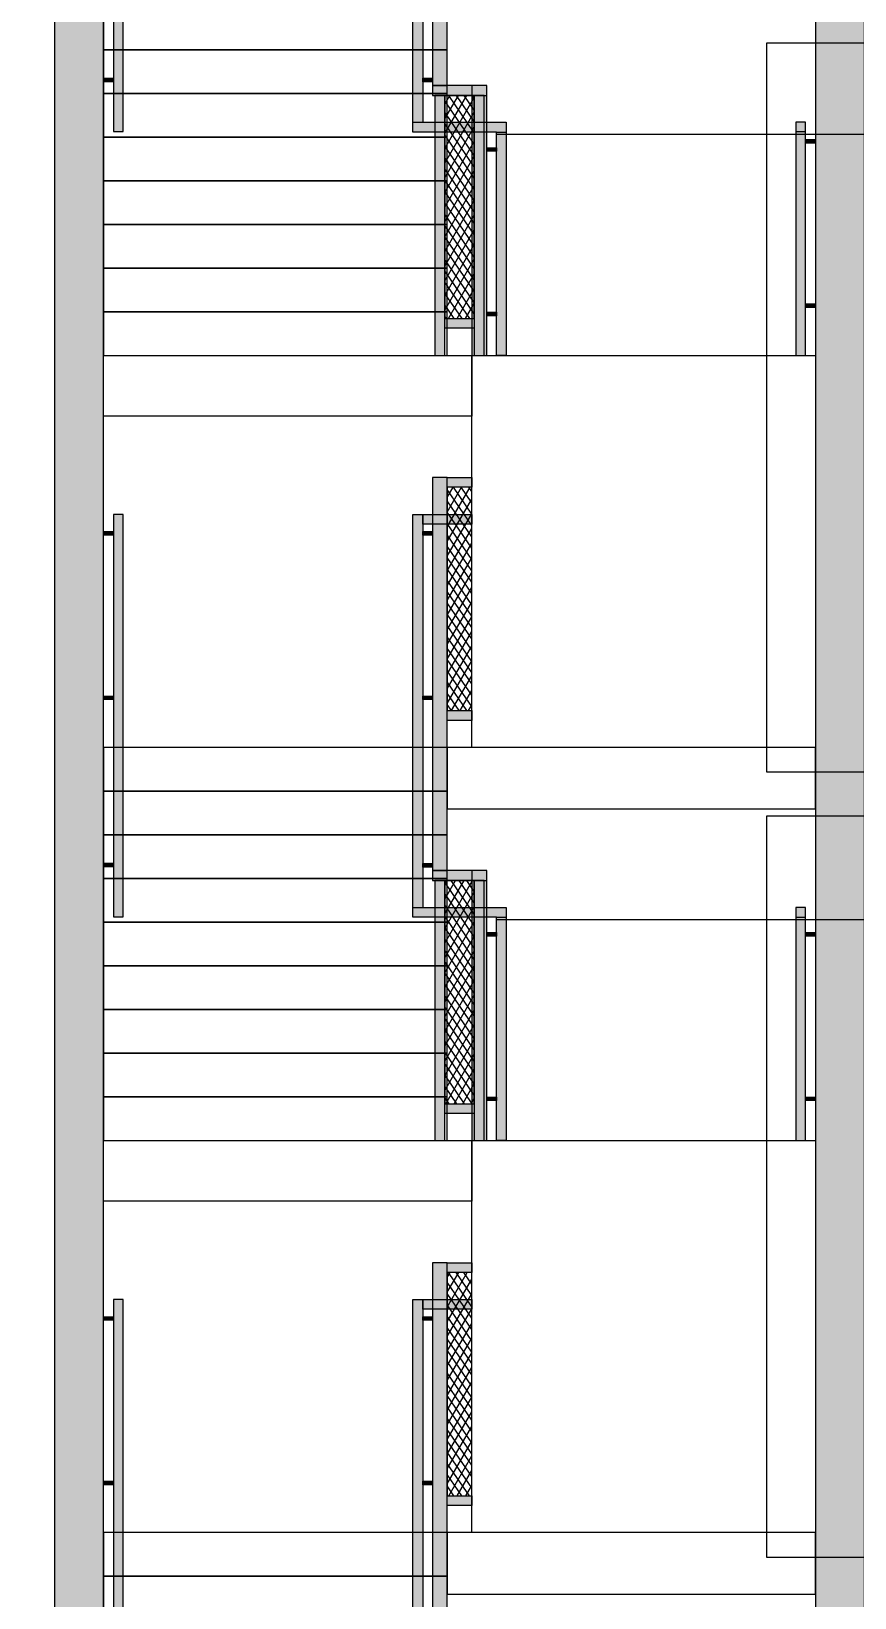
# Model space of a CAD drawing. Header units: millimetres. Extents: x 475206255 to 476720147, y 4620882299 to 4621447368.
# Drawn here: x 475508718 to 475512072, y 4621049429 to 4621055813 of the extents above; entities that cross this region are included whole.
import ezdxf

# ---------------------------------------------------------------- set-up
doc = ezdxf.new("R2010")
doc.units = ezdxf.units.MM
doc.header["$MEASUREMENT"] = 0
doc.layers.add('Dimensioning - General', color=7, linetype='Continuous')
doc.layers.add('zoma', color=7, linetype='Continuous')
for name, color, linetype, lineweight in [('Dimensioning - General_Pen_No__142', 142, 'Continuous', 0), ('New_0_Pen_No__42_Pen_No__250_Pen_No__250', 7, 'Continuous', 0), ('New_2D Drafting - General_Pen_No__1', 1, 'Continuous', 0), ('New_2D Drafting - General_Pen_No__250_Pen_No__154', 154, 'Continuous', 0), ('New_2D Drafting - General_Pen_No__250_Pen_No__7', 7, 'Continuous', 0), ('New_2D Drafting - General_Pen_No__4', 7, 'Continuous', 0), ('New_gegmebi_Pen_No__7_Pen_No__4', 7, 'Continuous', 0), ('zoma_Pen_No__142', 142, 'Continuous', 0)]:
    doc.layers.add(name, color=color, linetype=linetype, lineweight=lineweight)
doc.layers.add('New_gegmebi_Pen_No__7_Pen_No__252', color=7, linetype='Continuous', lineweight=0, true_color=0x666666)
doc.styles.add('GENERATED_STYLE_2', font='arial.ttf')
doc.dimstyles.new('GENERATED_STYLE__1', dxfattribs={"dimtxt": 100, "dimasz": 68.640772, "dimexe": 0.18, "dimexo": 0.0625, "dimgap": 0, "dimtad": 1, "dimlfac": 0.001, "dimzin": 0, "dimdsep": 46, "dimtxsty": 'GENERATED_STYLE_2', "dimblk": 'ARROWHEAD_2', "dimblk1": 'ARROWHEAD_2', "dimblk2": 'ARROWHEAD_2', "dimcen": 0.09, "dimse1": 1, "dimse2": 1, "dimclrd": 142, "dimclre": 142, "dimclrt": 142, "dimadec": 0, "dimazin": 0, "dimtfac": 1, "dimtdec": 4, "dimtmove": 0, "dimatfit": 3, "dimfxl": 1, "dimtolj": 1, "dimtzin": 0, "dimarcsym": 0})
doc.dimstyles.new('GENERATED_STYLE__3', dxfattribs={"dimtxt": 200, "dimasz": 64.421331, "dimexe": 0.18, "dimexo": 3, "dimgap": 0, "dimtad": 1, "dimtih": 1, "dimtoh": 1, "dimlfac": 0.001, "dimzin": 0, "dimdsep": 46, "dimtxsty": 'GENERATED_STYLE_2', "dimblk": 'ARROWHEAD_2', "dimblk1": 'ARROWHEAD_2', "dimblk2": 'ARROWHEAD_2', "dimcen": 0.09, "dimclrd": 142, "dimclre": 142, "dimclrt": 142, "dimadec": 0, "dimazin": 0, "dimtfac": 1, "dimtdec": 4, "dimtmove": 0, "dimatfit": 3, "dimfxl": 1, "dimtolj": 1, "dimtzin": 0, "dimarcsym": 0})
pattern_1 = [(60, (475826095.757, 4621095193.19), (-25.980762, 15), []), (124.306619, (475826095.757, 4621095193.19), (23.8156986, 11.25), [])]

# ---------------------------------------------------------------- blocks, each defined once
blk = doc.blocks.new('*D24', base_point=(475826095.8, 4621095193.2))
at = {"layer": 'Dimensioning - General_Pen_No__142', "color": 142, "linetype": 'Continuous', "lineweight": 0, "transparency": 16777216}
for p, q in [((475518381.5, 4621049721.3), (475518471.8, 4621049669.2)), ((475518426.7, 4621046494.2), (475518426.7, 4621049695.2)), ((475518381.5, 4621046520.3), (475518471.8, 4621046468.2)), ((475518426.7, 4621046450.1), (475518426.7, 4621046494.2))]:
    blk.add_line(p, q, dxfattribs=at)
at = {"layer": 'Dimensioning - General_Pen_No__142', "color": 142, "lineweight": 0, "transparency": 16777216, "insert": (475518406.7, 4621047961.3), "char_height": 100, "attachment_point": 7, "rotation": 90, "style": 'GENERATED_STYLE_2'}
blk.add_mtext('\\A1;{\\pql;\\fArial|b0|i0|c204|p0;\\W1.000000;3.20}', dxfattribs=at)
blk = doc.blocks.new('ARROWHEAD_2')
at = {"color": 0, "linetype": 'Continuous', "lineweight": 0}
for p, q in [((0, 0), (-1, 0)), ((-0.378, -0.655), (0.378, 0.655))]:
    blk.add_line(p, q, dxfattribs=at)
blk = doc.blocks.new('*D25', base_point=(475826095.8, 4621095193.2))
at = {"layer": 'Dimensioning - General_Pen_No__142', "color": 142, "linetype": 'Continuous', "lineweight": 0, "transparency": 16777216}
for p, q in [((475518381.5, 4621056120.6), (475518471.8, 4621056068.4)), ((475518426.7, 4621049695.2), (475518426.7, 4621056094.5)), ((475518381.5, 4621049721.3), (475518471.8, 4621049669.2))]:
    blk.add_line(p, q, dxfattribs=at)
at = {"layer": 'Dimensioning - General_Pen_No__142', "color": 142, "lineweight": 0, "transparency": 16777216, "insert": (475518406.7, 4621052761.4), "char_height": 100, "attachment_point": 7, "rotation": 90, "style": 'GENERATED_STYLE_2'}
blk.add_mtext('\\A1;{\\pql;\\fArial|b0|i0|c204|p0;\\W1.000000;6.40}', dxfattribs=at)
blk = doc.blocks.new('*D1598', base_point=(475826095.8, 4621095193.2))
at = {"layer": 'zoma_Pen_No__142', "color": 142, "linetype": 'Continuous', "lineweight": 0, "transparency": 16777216}
for p, q in [((475505236.3, 4621038370.2), (475505187.3, 4621038285.5)), ((475505211.8, 4621038264.3), (475505211.8, 4621038391.4)), ((475511736.3, 4621038370.2), (475511687.3, 4621038285.5)), ((475511711.8, 4621038264.3), (475511711.8, 4621038391.4)), ((475505211.8, 4621038327.9), (475511711.8, 4621038327.9))]:
    blk.add_line(p, q, dxfattribs=at)
at = {"layer": 'zoma_Pen_No__142', "color": 142, "lineweight": 0, "transparency": 16777216, "char_height": 200, "attachment_point": 7, "style": 'GENERATED_STYLE_2'}
for s, insert in [('\\A1;{\\pql;\\fArial|b0|i0|c204|p0;\\W1.000000;6.50}', (475508194.9, 4621038367.9)), ('\\A1;{\\pql;\\fArial|b0|i0|c204|p0;\\W1.000000;0.40}', (475511153.5, 4621038367.9))]:
    blk.add_mtext(s, dxfattribs=dict(at, insert=insert))
blk = doc.blocks.new('*D1599', base_point=(475826095.8, 4621095193.2))
at = {"layer": 'zoma_Pen_No__142', "color": 142, "linetype": 'Continuous', "lineweight": 0, "transparency": 16777216}
for p, q in [((475511736.3, 4621038370.2), (475511687.3, 4621038285.5)), ((475511711.8, 4621038264.3), (475511711.8, 4621038391.4)), ((475512136.3, 4621038370.2), (475512087.3, 4621038285.5)), ((475512111.8, 4621038264.3), (475512111.8, 4621038391.4)), ((475511711.8, 4621038327.9), (475512111.8, 4621038327.9))]:
    blk.add_line(p, q, dxfattribs=at)

msp = doc.modelspace()

# ---------------------------------------------------------------- hatches: boundary and pattern name
at = {"layer": 'New_2D Drafting - General_Pen_No__1', "linetype": 'Continuous', "lineweight": 0}
for points in [[(475510412.213, 4621055592.21), (475510412.213, 4621057194.21), (475510352.213, 4621057194.21), (475510352.213, 4621055592.211)], [(475509052.213, 4621055404.51), (475509092.213, 4621055404.51), (475509092.213, 4621057044.21), (475509052.213, 4621057044.21)], [(475510652.377, 4621055442.51), (475510652.377, 4621055404.51), (475510652.377, 4621054492.21), (475510612.713, 4621054492.21), (475510612.713, 4621055402.51), (475510272.213, 4621055402.51), (475510272.213, 4621057044.21), (475510312.213, 4621057044.21), (475510312.213, 4621055442.51)], [(475509012.213, 4621055622.334), (475509052.213, 4621055622.334), (475509052.213, 4621055607.72), (475509012.213, 4621055607.72)], [(475510312.213, 4621055622.334), (475510352.213, 4621055622.334), (475510352.213, 4621055607.72), (475510312.213, 4621055607.72)], [(475510572.713, 4621055552.223), (475510572.713, 4621055592.211), (475510352.213, 4621055592.211), (475510352.213, 4621055552.229)], [(475510572.713, 4621054492.21), (475510572.713, 4621055592.211), (475510512.713, 4621055592.211), (475510512.713, 4621054492.211)], [(475510361.713, 4621054492.211), (475510402.194, 4621054492.211), (475510402.194, 4621055552.225), (475510361.713, 4621055552.225)], [(475510522.213, 4621054492.211), (475510562.693, 4621054492.211), (475510562.693, 4621055552.225), (475510522.213, 4621055552.225)], [(475511832.213, 4621054492.211), (475511872.213, 4621054492.211), (475511872.213, 4621055442.211), (475511832.213, 4621055442.211)], [(475510572.713, 4621055338.667), (475510612.713, 4621055338.667), (475510612.713, 4621055324.054), (475510572.713, 4621055324.054)], [(475511872.213, 4621055372.182), (475511912.213, 4621055372.182), (475511912.213, 4621055357.568), (475511872.213, 4621055357.568)], [(475511872.213, 4621054701.917), (475511912.213, 4621054701.917), (475511912.213, 4621054687.304), (475511872.213, 4621054687.304)], [(475510402.202, 4621054642.211), (475510522.206, 4621054642.211), (475510522.206, 4621054602.598), (475510402.202, 4621054602.598)], [(475510572.713, 4621054668.403), (475510612.713, 4621054668.403), (475510612.713, 4621054653.789), (475510572.713, 4621054653.789)], [(475510412.213, 4621052392.239), (475510412.213, 4621053994.24), (475510352.213, 4621053994.24), (475510352.213, 4621052392.24)], [(475510412.213, 4621053994.24), (475510512.213, 4621053994.24), (475510512.213, 4621053954.627), (475510412.213, 4621053954.627)], [(475509052.213, 4621052204.51), (475509092.213, 4621052204.51), (475509092.213, 4621053844.21), (475509052.213, 4621053844.21)], [(475510652.377, 4621052242.54), (475510652.377, 4621052204.54), (475510652.377, 4621051292.239), (475510612.713, 4621051292.239), (475510612.713, 4621052202.54), (475510272.213, 4621052202.54), (475510272.213, 4621053844.24), (475510312.213, 4621053844.24), (475510312.213, 4621052242.54)], [(475510312.213, 4621053844.24), (475510512.206, 4621053844.24), (475510512.206, 4621053804.627), (475510312.213, 4621053804.627)], [(475509012.213, 4621053774.18), (475509052.213, 4621053774.18), (475509052.213, 4621053759.567), (475509012.213, 4621053759.567)], [(475510312.213, 4621053774.211), (475510352.213, 4621053774.211), (475510352.213, 4621053759.597), (475510312.213, 4621053759.597)], [(475509012.213, 4621053103.916), (475509052.213, 4621053103.916), (475509052.213, 4621053089.302), (475509012.213, 4621053089.302)], [(475510312.213, 4621053103.946), (475510352.213, 4621053103.946), (475510352.213, 4621053089.333), (475510312.213, 4621053089.333)], [(475510412.213, 4621053044.24), (475510512.213, 4621053044.24), (475510512.213, 4621053004.627), (475510412.213, 4621053004.627)], [(475509012.213, 4621052422.334), (475509052.213, 4621052422.334), (475509052.213, 4621052407.72), (475509012.213, 4621052407.72)], [(475510312.213, 4621052421.364), (475510352.213, 4621052421.364), (475510352.213, 4621052406.751), (475510312.213, 4621052406.751)], [(475510572.713, 4621052352.252), (475510572.713, 4621052392.24), (475510352.213, 4621052392.24), (475510352.213, 4621052352.258)], [(475510572.713, 4621051292.239), (475510572.713, 4621052392.24), (475510512.713, 4621052392.24), (475510512.713, 4621051292.241)], [(475510361.713, 4621051292.24), (475510402.194, 4621051292.24), (475510402.194, 4621052352.254), (475510361.713, 4621052352.254)], [(475510522.213, 4621051292.24), (475510562.693, 4621051292.24), (475510562.693, 4621052352.254), (475510522.213, 4621052352.254)], [(475511832.213, 4621051292.211), (475511872.213, 4621051292.211), (475511872.213, 4621052242.211), (475511832.213, 4621052242.211)], [(475510572.713, 4621052139.666), (475510612.713, 4621052139.666), (475510612.713, 4621052125.052), (475510572.713, 4621052125.052)], [(475511872.213, 4621052139.637), (475511912.213, 4621052139.637), (475511912.213, 4621052125.023), (475511872.213, 4621052125.023)], [(475510402.202, 4621051442.24), (475510522.206, 4621051442.24), (475510522.206, 4621051402.627), (475510402.202, 4621051402.627)], [(475510572.713, 4621051469.401), (475510612.713, 4621051469.401), (475510612.713, 4621051454.788), (475510572.713, 4621051454.788)], [(475511872.213, 4621051469.372), (475511912.213, 4621051469.372), (475511912.213, 4621051454.759), (475511872.213, 4621051454.759)], [(475510412.213, 4621049192.239), (475510412.213, 4621050794.24), (475510352.213, 4621050794.24), (475510352.213, 4621049192.24)], [(475510412.213, 4621050794.24), (475510512.213, 4621050794.24), (475510512.213, 4621050754.627), (475510412.213, 4621050754.627)], [(475509052.213, 4621049004.51), (475509092.213, 4621049004.51), (475509092.213, 4621050644.21), (475509052.213, 4621050644.21)], [(475510652.377, 4621049042.54), (475510652.377, 4621049004.54), (475510652.377, 4621048092.239), (475510612.713, 4621048092.239), (475510612.713, 4621049002.54), (475510272.213, 4621049002.54), (475510272.213, 4621050644.24), (475510312.213, 4621050644.24), (475510312.213, 4621049042.54)], [(475510312.213, 4621050644.24), (475510512.206, 4621050644.24), (475510512.206, 4621050604.627), (475510312.213, 4621050604.627)], [(475509012.213, 4621050574.18), (475509052.213, 4621050574.18), (475509052.213, 4621050559.567), (475509012.213, 4621050559.567)], [(475510312.213, 4621050574.211), (475510352.213, 4621050574.211), (475510352.213, 4621050559.597), (475510312.213, 4621050559.597)], [(475509012.213, 4621049903.916), (475509052.213, 4621049903.916), (475509052.213, 4621049889.302), (475509012.213, 4621049889.302)], [(475510312.213, 4621049903.946), (475510352.213, 4621049903.946), (475510352.213, 4621049889.333), (475510312.213, 4621049889.333)], [(475510412.213, 4621049844.24), (475510512.213, 4621049844.24), (475510512.213, 4621049804.627), (475510412.213, 4621049804.627)]]:
    msp.add_hatch(color=1, dxfattribs=at).paths.add_polyline_path(points)
h = msp.add_hatch(dxfattribs=at)
h.set_pattern_fill('BATT_INSULATION', color=1, style=0, pattern_type=2)
h.set_pattern_definition(pattern_1)
h.paths.add_polyline_path([(475510522.213, 4621054642.211), (475510522.213, 4621055552.227), (475510402.194, 4621055552.225), (475510402.212, 4621054642.211)])
h = msp.add_hatch(dxfattribs=at)
h.set_pattern_fill('BATT_INSULATION', color=1, style=0, pattern_type=2)
h.set_pattern_definition(pattern_1)
h.paths.add_polyline_path([(475510512.213, 4621053044.24), (475510512.213, 4621053954.629), (475510412.213, 4621053954.627), (475510412.225, 4621053044.24)])
h = msp.add_hatch(dxfattribs=at)
h.set_pattern_fill('BATT_INSULATION', color=1, style=0, pattern_type=2)
h.set_pattern_definition(pattern_1)
h.paths.add_polyline_path([(475510522.213, 4621051442.24), (475510522.213, 4621052352.256), (475510402.194, 4621052352.254), (475510402.212, 4621051442.24)])
h = msp.add_hatch(dxfattribs=at)
h.set_pattern_fill('BATT_INSULATION', color=1, style=0, pattern_type=2)
h.set_pattern_definition(pattern_1)
h.paths.add_polyline_path([(475510512.213, 4621049844.24), (475510512.213, 4621050754.629), (475510412.213, 4621050754.627), (475510412.225, 4621049844.24)])
at = {"layer": 'New_2D Drafting - General_Pen_No__250_Pen_No__154', "linetype": 'Continuous', "lineweight": 0}
msp.add_hatch(color=154, dxfattribs=at).paths.add_polyline_path([(475509012.213, 4621043244.07), (475509012.213, 4621060143.447), (475508812.213, 4621060143.447), (475508812.213, 4621059963.48), (475508812.213, 4621043244.07)])
at = {"layer": 'New_2D Drafting - General_Pen_No__250_Pen_No__7', "linetype": 'Continuous', "lineweight": 0}
msp.add_hatch(color=7, dxfattribs=at).paths.add_polyline_path([(475511912.213, 4621043844.07), (475512112.213, 4621043844.07), (475512112.213, 4621058964.188), (475511912.213, 4621058964.188)])

# ---------------------------------------------------------------- linework, layer by layer
at = {"layer": 'New_0_Pen_No__42_Pen_No__250_Pen_No__250', "color": 7, "linetype": 'Continuous', "lineweight": 0}
for p, q in [((475510272.213, 4621055442.51), (475510312.213, 4621055442.51)), ((475510612.713, 4621055402.51), (475510652.713, 4621055402.51)), ((475511832.213, 4621055404.21), (475511872.213, 4621055404.21)), ((475510272.213, 4621052242.54), (475510312.213, 4621052242.54)), ((475510612.713, 4621052202.54), (475510652.713, 4621052202.54)), ((475511832.213, 4621052203.24), (475511872.213, 4621052203.24))]:
    msp.add_line(p, q, dxfattribs=at)
at = {"layer": 'New_2D Drafting - General_Pen_No__250_Pen_No__7', "color": 7, "linetype": 'Continuous', "lineweight": 0, "flags": 128}
for points in [[(475509012.213, 4621043244.07), (475509012.213, 4621060143.447), (475508812.213, 4621060143.447), (475508812.213, 4621059963.48), (475508812.213, 4621043244.07)], [(475511912.213, 4621043844.07), (475512112.213, 4621043844.07), (475512112.213, 4621058964.188), (475511912.213, 4621058964.188)]]:
    msp.add_lwpolyline(points, close=True, dxfattribs=at)
at = {"layer": 'New_2D Drafting - General_Pen_No__4', "color": 7, "linetype": 'Continuous', "lineweight": 0, "flags": 128}
for points in [[(475510412.213, 4621055592.21), (475510412.213, 4621057194.21), (475510352.213, 4621057194.21), (475510352.213, 4621055592.211)], [(475509052.213, 4621055404.51), (475509092.213, 4621055404.51), (475509092.213, 4621057044.21), (475509052.213, 4621057044.21)], [(475510652.377, 4621055442.51), (475510652.377, 4621055404.51), (475510652.377, 4621054492.21), (475510612.713, 4621054492.21), (475510612.713, 4621055402.51), (475510272.213, 4621055402.51), (475510272.213, 4621057044.21), (475510312.213, 4621057044.21), (475510312.213, 4621055442.51)], [(475509012.213, 4621055622.334), (475509052.213, 4621055622.334), (475509052.213, 4621055607.72), (475509012.213, 4621055607.72)], [(475510312.213, 4621055622.334), (475510352.213, 4621055622.334), (475510352.213, 4621055607.72), (475510312.213, 4621055607.72)], [(475510572.713, 4621055552.223), (475510572.713, 4621055592.211), (475510352.213, 4621055592.211), (475510352.213, 4621055552.229)], [(475510572.713, 4621054492.21), (475510572.713, 4621055592.211), (475510512.713, 4621055592.211), (475510512.713, 4621054492.211)], [(475510361.713, 4621054492.211), (475510402.194, 4621054492.211), (475510402.194, 4621055552.225), (475510361.713, 4621055552.225)], [(475510522.213, 4621054642.211), (475510522.213, 4621055552.227), (475510402.194, 4621055552.225), (475510402.212, 4621054642.211)], [(475510522.213, 4621054492.211), (475510562.693, 4621054492.211), (475510562.693, 4621055552.225), (475510522.213, 4621055552.225)], [(475511832.213, 4621054492.211), (475511872.213, 4621054492.211), (475511872.213, 4621055442.211), (475511832.213, 4621055442.211)], [(475510572.713, 4621055338.667), (475510612.713, 4621055338.667), (475510612.713, 4621055324.054), (475510572.713, 4621055324.054)], [(475511872.213, 4621055372.182), (475511912.213, 4621055372.182), (475511912.213, 4621055357.568), (475511872.213, 4621055357.568)], [(475511872.213, 4621054701.917), (475511912.213, 4621054701.917), (475511912.213, 4621054687.304), (475511872.213, 4621054687.304)], [(475510402.202, 4621054642.211), (475510522.206, 4621054642.211), (475510522.206, 4621054602.598), (475510402.202, 4621054602.598)], [(475510572.713, 4621054668.403), (475510612.713, 4621054668.403), (475510612.713, 4621054653.789), (475510572.713, 4621054653.789)], [(475510412.213, 4621052392.239), (475510412.213, 4621053994.24), (475510352.213, 4621053994.24), (475510352.213, 4621052392.24)], [(475510412.213, 4621053994.24), (475510512.213, 4621053994.24), (475510512.213, 4621053954.627), (475510412.213, 4621053954.627)], [(475510512.213, 4621053044.24), (475510512.213, 4621053954.629), (475510412.213, 4621053954.627), (475510412.225, 4621053044.24)], [(475509052.213, 4621052204.51), (475509092.213, 4621052204.51), (475509092.213, 4621053844.21), (475509052.213, 4621053844.21)], [(475510652.377, 4621052242.54), (475510652.377, 4621052204.54), (475510652.377, 4621051292.239), (475510612.713, 4621051292.239), (475510612.713, 4621052202.54), (475510272.213, 4621052202.54), (475510272.213, 4621053844.24), (475510312.213, 4621053844.24), (475510312.213, 4621052242.54)], [(475510312.213, 4621053844.24), (475510512.206, 4621053844.24), (475510512.206, 4621053804.627), (475510312.213, 4621053804.627)], [(475509012.213, 4621053774.18), (475509052.213, 4621053774.18), (475509052.213, 4621053759.567), (475509012.213, 4621053759.567)], [(475510312.213, 4621053774.211), (475510352.213, 4621053774.211), (475510352.213, 4621053759.597), (475510312.213, 4621053759.597)], [(475509012.213, 4621053103.916), (475509052.213, 4621053103.916), (475509052.213, 4621053089.302), (475509012.213, 4621053089.302)], [(475510312.213, 4621053103.946), (475510352.213, 4621053103.946), (475510352.213, 4621053089.333), (475510312.213, 4621053089.333)], [(475510412.213, 4621053044.24), (475510512.213, 4621053044.24), (475510512.213, 4621053004.627), (475510412.213, 4621053004.627)], [(475509012.213, 4621052422.334), (475509052.213, 4621052422.334), (475509052.213, 4621052407.72), (475509012.213, 4621052407.72)], [(475510312.213, 4621052421.364), (475510352.213, 4621052421.364), (475510352.213, 4621052406.751), (475510312.213, 4621052406.751)], [(475510572.713, 4621052352.252), (475510572.713, 4621052392.24), (475510352.213, 4621052392.24), (475510352.213, 4621052352.258)], [(475510572.713, 4621051292.239), (475510572.713, 4621052392.24), (475510512.713, 4621052392.24), (475510512.713, 4621051292.241)], [(475510361.713, 4621051292.24), (475510402.194, 4621051292.24), (475510402.194, 4621052352.254), (475510361.713, 4621052352.254)], [(475510522.213, 4621051442.24), (475510522.213, 4621052352.256), (475510402.194, 4621052352.254), (475510402.212, 4621051442.24)], [(475510522.213, 4621051292.24), (475510562.693, 4621051292.24), (475510562.693, 4621052352.254), (475510522.213, 4621052352.254)], [(475511832.213, 4621051292.211), (475511872.213, 4621051292.211), (475511872.213, 4621052242.211), (475511832.213, 4621052242.211)], [(475510572.713, 4621052139.666), (475510612.713, 4621052139.666), (475510612.713, 4621052125.052), (475510572.713, 4621052125.052)], [(475511872.213, 4621052139.637), (475511912.213, 4621052139.637), (475511912.213, 4621052125.023), (475511872.213, 4621052125.023)], [(475510402.202, 4621051442.24), (475510522.206, 4621051442.24), (475510522.206, 4621051402.627), (475510402.202, 4621051402.627)], [(475510572.713, 4621051469.401), (475510612.713, 4621051469.401), (475510612.713, 4621051454.788), (475510572.713, 4621051454.788)], [(475511872.213, 4621051469.372), (475511912.213, 4621051469.372), (475511912.213, 4621051454.759), (475511872.213, 4621051454.759)], [(475510412.213, 4621049192.239), (475510412.213, 4621050794.24), (475510352.213, 4621050794.24), (475510352.213, 4621049192.24)], [(475510412.213, 4621050794.24), (475510512.213, 4621050794.24), (475510512.213, 4621050754.627), (475510412.213, 4621050754.627)], [(475510512.213, 4621049844.24), (475510512.213, 4621050754.629), (475510412.213, 4621050754.627), (475510412.225, 4621049844.24)], [(475509052.213, 4621049004.51), (475509092.213, 4621049004.51), (475509092.213, 4621050644.21), (475509052.213, 4621050644.21)], [(475510652.377, 4621049042.54), (475510652.377, 4621049004.54), (475510652.377, 4621048092.239), (475510612.713, 4621048092.239), (475510612.713, 4621049002.54), (475510272.213, 4621049002.54), (475510272.213, 4621050644.24), (475510312.213, 4621050644.24), (475510312.213, 4621049042.54)], [(475510312.213, 4621050644.24), (475510512.206, 4621050644.24), (475510512.206, 4621050604.627), (475510312.213, 4621050604.627)], [(475509012.213, 4621050574.18), (475509052.213, 4621050574.18), (475509052.213, 4621050559.567), (475509012.213, 4621050559.567)], [(475510312.213, 4621050574.211), (475510352.213, 4621050574.211), (475510352.213, 4621050559.597), (475510312.213, 4621050559.597)], [(475509012.213, 4621049903.916), (475509052.213, 4621049903.916), (475509052.213, 4621049889.302), (475509012.213, 4621049889.302)], [(475510312.213, 4621049903.946), (475510352.213, 4621049903.946), (475510352.213, 4621049889.333), (475510312.213, 4621049889.333)], [(475510412.213, 4621049844.24), (475510512.213, 4621049844.24), (475510512.213, 4621049804.627), (475510412.213, 4621049804.627)]]:
    msp.add_lwpolyline(points, close=True, dxfattribs=at)
at = {"layer": 'New_gegmebi_Pen_No__7_Pen_No__252', "color": 251, "linetype": 'Continuous', "lineweight": 0, "true_color": 0x666666}
for p, q in [((475510612.714, 4621055393.466), (475518712.213, 4621055394.724)), ((475510612.714, 4621052193.466), (475515312.02, 4621052194.196))]:
    msp.add_line(p, q, dxfattribs=at)
at = {"layer": 'New_gegmebi_Pen_No__7_Pen_No__4', "color": 7, "linetype": 'Continuous', "lineweight": 0}
for points in [[(475510412.213, 4621055916.21), (475509012.213, 4621055916.21), (475509012.213, 4621055738.21), (475510412.213, 4621055738.21)], [(475510412.213, 4621055738.21), (475509012.213, 4621055738.21), (475509012.213, 4621055560.21), (475510412.213, 4621055560.21)], [(475511712.213, 4621052794.55), (475512112.213, 4621052794.55), (475512112.213, 4621055764.188), (475511712.213, 4621055764.188)], [(475510412.213, 4621055560.21), (475509012.213, 4621055560.21), (475509012.213, 4621055382.211), (475510412.213, 4621055382.211)], [(475510412.213, 4621055382.211), (475509012.213, 4621055382.211), (475509012.213, 4621055204.211), (475510412.213, 4621055204.211)], [(475510412.213, 4621055204.211), (475509012.213, 4621055204.211), (475509012.213, 4621055026.211), (475510412.213, 4621055026.211)], [(475510412.213, 4621055026.211), (475509012.213, 4621055026.211), (475509012.213, 4621054848.211), (475510412.213, 4621054848.211)], [(475510412.213, 4621054848.211), (475509012.213, 4621054848.211), (475509012.213, 4621054670.211), (475510412.213, 4621054670.211)], [(475510412.213, 4621054670.211), (475509012.213, 4621054670.211), (475509012.213, 4621054492.211), (475510412.213, 4621054492.211)], [(475510512.213, 4621054244.672), (475509012.213, 4621054244.672), (475509012.213, 4621054492.211), (475510512.213, 4621054492.211)], [(475510512.213, 4621054492.211), (475511912.213, 4621054492.211), (475511912.213, 4621052894.21), (475510512.213, 4621052894.21)], [(475510412.213, 4621052894.21), (475509012.213, 4621052894.21), (475509012.213, 4621052716.21), (475510412.213, 4621052716.21)], [(475510412.213, 4621052643.672), (475511912.213, 4621052643.672), (475511912.213, 4621052894.21), (475510412.213, 4621052894.21)], [(475510412.213, 4621052716.21), (475509012.213, 4621052716.21), (475509012.213, 4621052538.21), (475510412.213, 4621052538.21)], [(475511712.213, 4621049593.727), (475512112.213, 4621049593.727), (475512112.213, 4621052614.543), (475511712.213, 4621052614.543)], [(475510412.213, 4621052538.21), (475509012.213, 4621052538.21), (475509012.213, 4621052360.21), (475510412.213, 4621052360.21)], [(475510412.213, 4621052360.21), (475509012.213, 4621052360.21), (475509012.213, 4621052182.211), (475510412.213, 4621052182.211)], [(475510412.213, 4621052182.211), (475509012.213, 4621052182.211), (475509012.213, 4621052004.211), (475510412.213, 4621052004.211)], [(475510412.213, 4621052004.211), (475509012.213, 4621052004.211), (475509012.213, 4621051826.211), (475510412.213, 4621051826.211)], [(475510412.213, 4621051826.211), (475509012.213, 4621051826.211), (475509012.213, 4621051648.211), (475510412.213, 4621051648.211)], [(475510412.213, 4621051648.211), (475509012.213, 4621051648.211), (475509012.213, 4621051470.211), (475510412.213, 4621051470.211)], [(475510412.213, 4621051470.211), (475509012.213, 4621051470.211), (475509012.213, 4621051292.211), (475510412.213, 4621051292.211)], [(475510512.213, 4621051044.672), (475509012.213, 4621051044.672), (475509012.213, 4621051292.211), (475510512.213, 4621051292.211)], [(475510512.213, 4621051292.211), (475511912.213, 4621051292.211), (475511912.213, 4621049694.21), (475510512.213, 4621049694.21)], [(475510412.213, 4621049694.21), (475509012.213, 4621049694.21), (475509012.213, 4621049516.21), (475510412.213, 4621049516.21)], [(475510412.213, 4621049443.672), (475511912.213, 4621049443.672), (475511912.213, 4621049694.21), (475510412.213, 4621049694.21)], [(475510412.213, 4621049516.21), (475509012.213, 4621049516.21), (475509012.213, 4621049338.21), (475510412.213, 4621049338.21)]]:
    msp.add_lwpolyline(points, close=True, dxfattribs=at)

# ---------------------------------------------------------------- dimensions: what is measured, and where the dimension line sits
at = {"layer": 'Dimensioning - General', "color": 142, "linetype": 'Continuous', "lineweight": 0}
for base, p1, p2, picture, middle in [((475518426.664, 4621056094.505), (475511712.213, 4621049695.24), (475516211.918, 4621056094.505), '*D25', (475518356.664, 4621052890.871)), ((475518426.664, 4621049695.24), (475518612.213, 4621046494.24), (475511712.213, 4621049695.24), '*D24', (475518356.664, 4621048090.738))]:
    dim = msp.add_linear_dim(base=base, p1=p1, p2=p2, angle=90, dimstyle='GENERATED_STYLE__1', dxfattribs=at)
    dim.commit()
    dim.dimension.update_dxf_attribs({"geometry": picture, "text_midpoint": middle, "dimtype": 160, "text_rotation": 90})
at = {"layer": 'zoma', "color": 142, "linetype": 'Continuous', "lineweight": 0}
for base, p1, p2, picture, middle in [((475511711.799, 4621038327.867), (475505211.799, 4621090893.532), (475511711.799, 4621090493.539), '*D1598', (475508453.795, 4621038467.867)), ((475512111.799, 4621038327.867), (475511711.799, 4621090493.539), (475512111.799, 4621090893.532), '*D1599', (475511412.378, 4621038467.867))]:
    dim = msp.add_linear_dim(base=base, p1=p1, p2=p2, dimstyle='GENERATED_STYLE__3', dxfattribs=at)
    dim.commit()
    dim.dimension.update_dxf_attribs({"geometry": picture, "text_midpoint": middle, "dimtype": 160})

doc.saveas('drawing.dxf')
